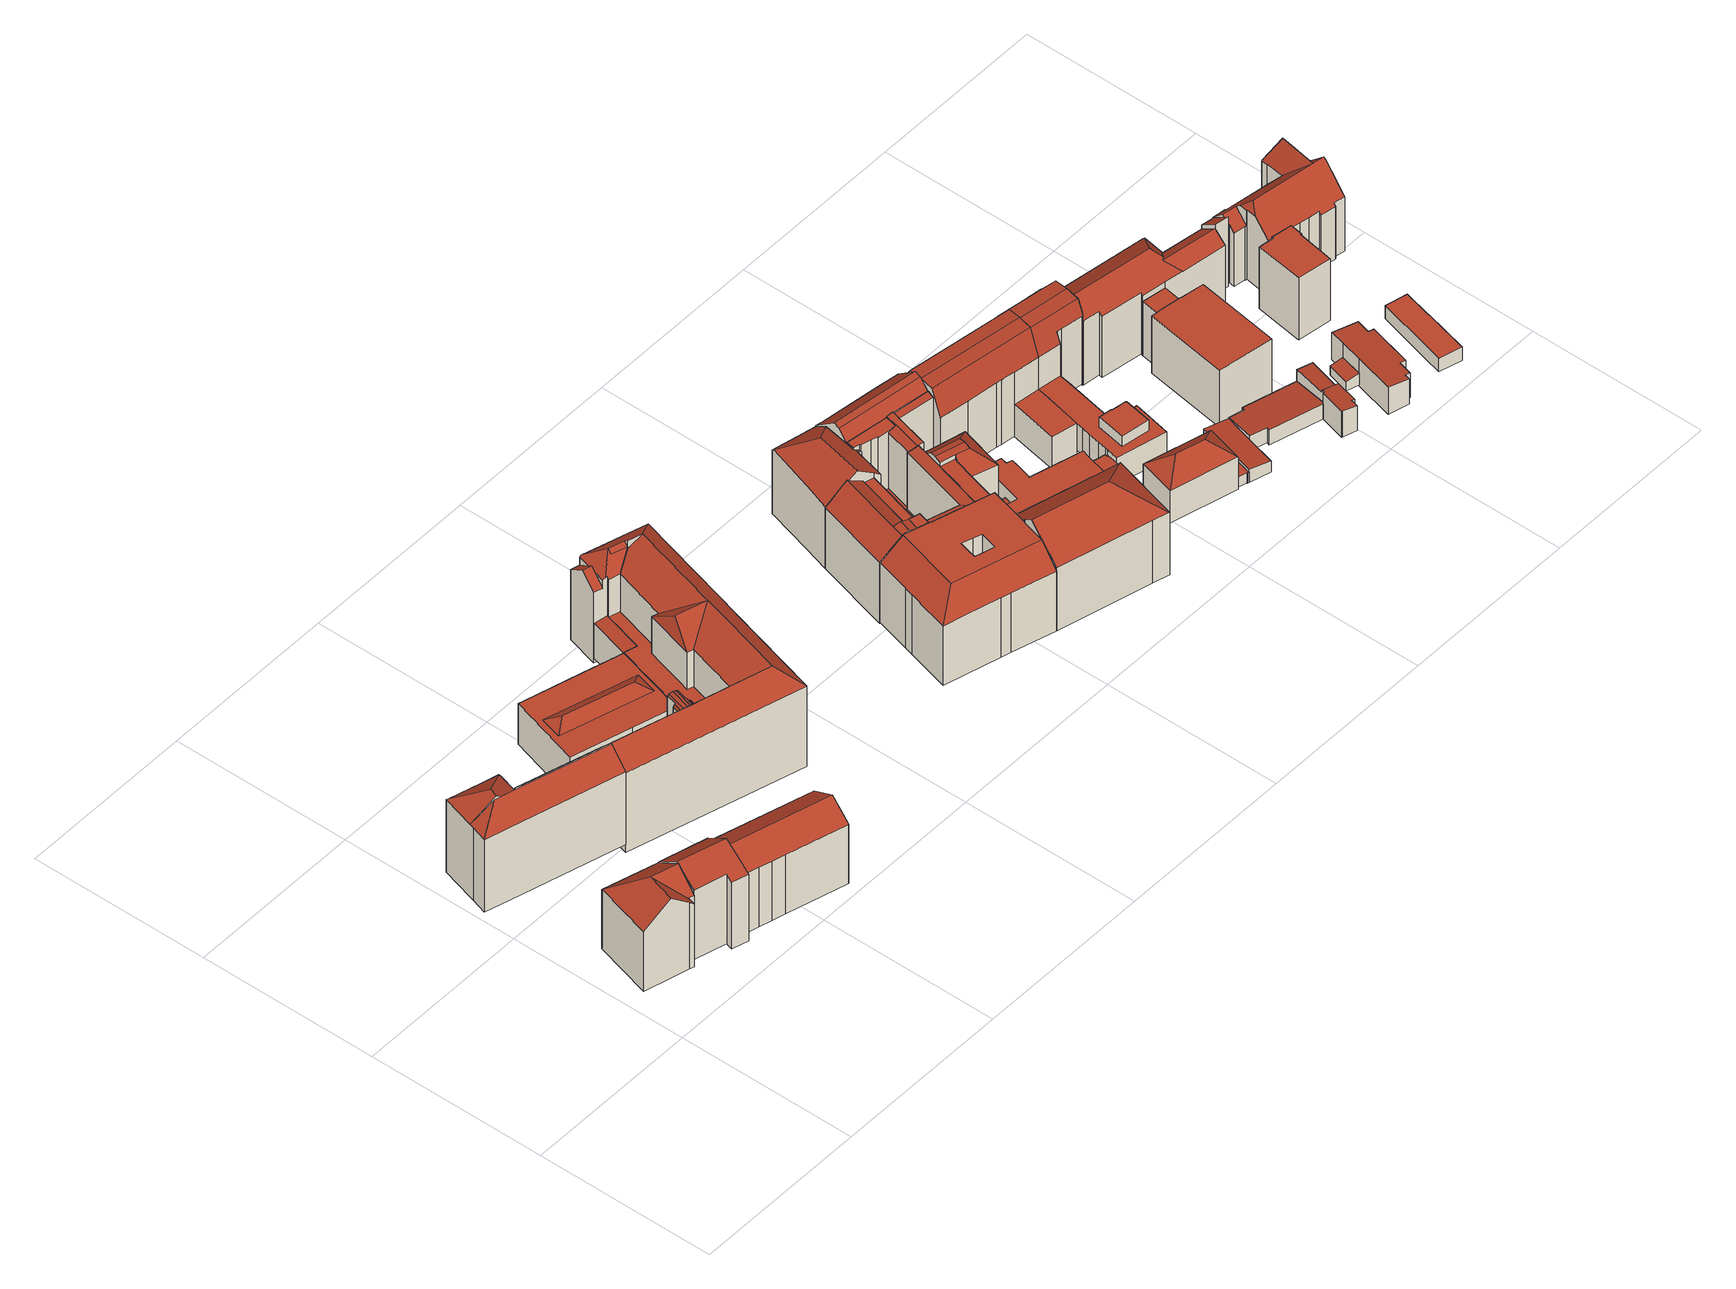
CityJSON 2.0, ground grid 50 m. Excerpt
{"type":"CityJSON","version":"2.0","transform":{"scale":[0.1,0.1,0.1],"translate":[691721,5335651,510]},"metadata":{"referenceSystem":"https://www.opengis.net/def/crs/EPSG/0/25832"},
"CityObjects":{
"building1":{"type":"Building","attributes":{"Gemeindeschluessel":"09162000","HoeheDach":"540.367","HoeheGrund":"515.180","Methode":"1000","NiedrigsteTraufeDesGebaeudes":"533.989","Geometrietyp2DReferenz":"3000","function":"31001_9998","roofType":"3100","measuredHeight":25.19,"storeysAboveGround":6},"geometry":[{"type":"MultiSurface","lod":"2","boundaries":[[[0,1,2,3]],[[4,5,6,7,8,9]],[[10,11,8,7]],[[12,13,4,9,1]],[[3,2,11,10,14,15]],[[16,17,18,0,3,15]],[[18,19,12,1,0]],[[6,5,20,21,22,17,16,15,14,10,7]],[[22,21,20,13,12,19]],[[5,4,13,20]],[[1,9,8,11,2]],[[22,19,18,17]]],"semantics":{"surfaces":[{"type":"RoofSurface"},{"type":"WallSurface"},{"type":"GroundSurface"}],"values":[0,1,1,0,1,1,0,2,1,1,0,1]}}]},
"building2":{"type":"Building","attributes":{"Gemeindeschluessel":"09162000","HoeheDach":"540.217","HoeheGrund":"515.190","Methode":"2000","NiedrigsteTraufeDesGebaeudes":"534.293","Geometrietyp2DReferenz":"3000","function":"31001_9998","roofType":"2100","measuredHeight":25.03,"storeysAboveGround":6},"geometry":[{"type":"MultiSurface","lod":"2","boundaries":[[[23,24,25,26,7,27]],[[28,29,27,7,30,5]],[[31,32,24,23,27,29]],[[33,34,35,36,28,5]],[[31,32,31,29]],[[36,35,37,38,39,40,41,32,31,29,28]],[[42,39,38,43]],[[38,37,35,34,44,43]],[[45,46,47,42,43,44,34,33,5,30,7,26,25]],[[40,39,42,47,46,41]],[[41,46,45,25,24,32]]],"semantics":{"surfaces":[{"type":"WallSurface"},{"type":"RoofSurface"},{"type":"GroundSurface"}],"values":[0,0,1,0,0,1,0,0,2,0,0]}}]},
"building3":{"type":"Building","attributes":{"Gemeindeschluessel":"09162000","HoeheDach":"540.990","HoeheGrund":"512.880","Methode":"2000","NiedrigsteTraufeDesGebaeudes":"523.542","Geometrietyp2DReferenz":"3000","function":"31001_9998","roofType":"2100","measuredHeight":28.11,"storeysAboveGround":4},"geometry":[{"type":"MultiSurface","lod":"2","boundaries":[[[48,49,50,51]],[[52,53,54,55]],[[56,57,58,59,60,61,62]],[[63,64,65,66]],[[67,68,69,70,71,72,48,51,73,74]],[[61,75,55,54,76,62]],[[59,58,77,78]],[[79,80,81,82,83,84,85,86,87,88,89,52,55,75,61,60,59,78]],[[57,56,90,91]],[[74,73,51,50,86,85,84]],[[83,82,68,67,74,84]],[[48,72,71,92,93,49]],[[71,94,90,56,62,76,95,92]],[[69,68,82,81,80,79,96,97,64,63]],[[93,92,95,98,49]],[[88,98,99,89]],[[89,99,53,52]],[[94,70,66,65,90]],[[78,77,96,79]],[[71,70,94]],[[69,63,66,70]],[[50,49,98,88,87,86]],[[91,90,65,64,97]],[[95,76,54,53,99,98]],[[97,96,77,58,57,91]]],"semantics":{"surfaces":[{"type":"RoofSurface"},{"type":"WallSurface"},{"type":"GroundSurface"}],"values":[0,1,1,0,0,1,1,2,1,1,1,1,0,1,0,1,1,1,1,1,1,1,1,0,0]}}]},
"building4":{"type":"Building","attributes":{"Gemeindeschluessel":"09162000","HoeheDach":"537.870","HoeheGrund":"515.120","Methode":"2000","NiedrigsteTraufeDesGebaeudes":"533.204","Geometrietyp2DReferenz":"3000","function":"31001_9998","roofType":"3100","measuredHeight":22.75,"storeysAboveGround":5},"geometry":[{"type":"MultiSurface","lod":"2","boundaries":[[[100,101,102,103]],[[104,105,106,107]],[[108,106,105,109,110,100,103,111]],[[111,103,102,112,113,114]],[[115,116,117,104,107,118,114,113,112,119]],[[112,102,101,119]],[[110,109,117,116,115,119,101,100]],[[118,108,111,114]],[[117,109,105,104]],[[107,106,108,118]]],"semantics":{"surfaces":[{"type":"RoofSurface"},{"type":"WallSurface"},{"type":"GroundSurface"}],"values":[0,1,0,1,2,1,1,1,1,1]}}]},
"building5":{"type":"Building","attributes":{"Gemeindeschluessel":"09162000","HoeheDach":"520.112","HoeheGrund":"512.790","Methode":"1000","NiedrigsteTraufeDesGebaeudes":"520.112","Geometrietyp2DReferenz":"3000","function":"31001_9998","roofType":"1000","measuredHeight":7.32,"storeysAboveGround":2},"geometry":[{"type":"MultiSurface","lod":"2","boundaries":[[[120,121,122,123]],[[124,125,126,127]],[[120,123,128,124,127,129]],[[128,130,125,124]],[[129,131,121,120]],[[131,126,125,130,122,121]],[[127,126,131,129]],[[123,122,130,128]]],"semantics":{"surfaces":[{"type":"WallSurface"},{"type":"GroundSurface"},{"type":"RoofSurface"}],"values":[0,0,1,0,0,2,0,0]}}]},
"building6":{"type":"Building","attributes":{"Gemeindeschluessel":"09162000","HoeheDach":"525.370","HoeheGrund":"510.389","Methode":"2000","NiedrigsteTraufeDesGebaeudes":"523.310","Geometrietyp2DReferenz":"3000","function":"31001_9998","roofType":"1000","measuredHeight":14.98,"storeysAboveGround":2},"geometry":[{"type":"MultiSurface","lod":"2","boundaries":[[[132,133,134]],[[135,136,137,138]],[[139,138,137,140,141,142]],[[143,136,135,144,145,146]],[[147,148,149]],[[147,149,132,134]],[[138,139,142,150,151,152,153,145,144,135]],[[154,146,145,153,152,155]],[[156,141,140,137,136,143,146,154,155,157],[133,148,147,134]],[[132,149,148,133]],[[150,142,141,156,157,151]],[[151,157,155,152]]],"semantics":{"surfaces":[{"type":"RoofSurface"},{"type":"WallSurface"},{"type":"GroundSurface"}],"values":[0,1,1,1,0,0,2,1,0,0,1,1]}}]},
"building7":{"type":"Building","attributes":{"Gemeindeschluessel":"09162000","HoeheDach":"523.333","HoeheGrund":"510.055","Methode":"1000","NiedrigsteTraufeDesGebaeudes":"523.333","Geometrietyp2DReferenz":"3000","function":"31001_9998","roofType":"1000","measuredHeight":13.28,"storeysAboveGround":1},"geometry":[{"type":"MultiSurface","lod":"2","boundaries":[[[158,159,137,160]],[[161,162,163,164]],[[158,160,161,164]],[[163,162,137,159]],[[160,137,162,161]],[[164,163,159,158]]],"semantics":{"surfaces":[{"type":"WallSurface"},{"type":"GroundSurface"},{"type":"RoofSurface"}],"values":[0,0,1,2,0,0]}}]},
"building8":{"type":"Building","attributes":{"Gemeindeschluessel":"09162000","HoeheDach":"540.330","HoeheGrund":"510.389","Methode":"2000","NiedrigsteTraufeDesGebaeudes":"523.540","Geometrietyp2DReferenz":"3000","function":"31001_9998","roofType":"3100","measuredHeight":29.94,"storeysAboveGround":4},"geometry":[{"type":"MultiSurface","lod":"2","boundaries":[[[165,166,167,168]],[[169,170,171,172]],[[173,174,175,176]],[[177,178,175,174,179,180,181]],[[182,183,178,177]],[[184,185,186,180,179,187]],[[188,189,190,191]],[[192,193,184,187,173,176,194,195,196]],[[135,197,198,199]],[[200,201,202,203,204,205,206]],[[207,192,196,208,209,210,211]],[[212,213,214,215,201]],[[191,190,216,138]],[[168,167,217,218]],[[219,220,186,185,221,222,223]],[[224,225,226,203,202,215,214]],[[222,221,227]],[[194,228,229,230,195]],[[231,232,189,188]],[[215,202,201]],[[187,179,174,173]],[[200,206,233]],[[196,230,234,171,170,208]],[[235,236,167,166,237]],[[212,200,233,238,213]],[[239,237,240,241,207]],[[205,204,242,243,235,244,245]],[[200,212,201]],[[246,247,248,249,169,172,182,177,181,220,219,231,188,191,138,135,199,225,224,250,251]],[[252,253,166,165]],[[250,238,233,206,205,245,251]],[[138,216,197,135]],[[254,255,244,235,237,239,207,211]],[[240,237,256,257,258]],[[259,260,261,252,165,168,218,198,197,216,190,189,232,262]],[[244,255,246,251,245]],[[262,263,241,259]],[[169,249,209,208,170]],[[226,217,167,264,265,204,203]],[[246,255,254,247]],[[225,199,198,218,217,226]],[[256,237,166,253,257]],[[235,243,264,236]],[[207,241,263,223,222,227,192]],[[254,211,210,248,247]],[[257,253,258]],[[250,224,214,213,238]],[[259,241,240,260]],[[193,227,221,185,184]],[[182,172,171,234,229,228,183]],[[193,192,227]],[[176,175,178,183,228,194]],[[230,229,234]],[[236,264,167]],[[261,258,253,252]],[[264,243,242]],[[181,180,186,220]],[[231,219,223,263,262,232]],[[209,249,248,210]],[[260,240,258,261]],[[264,242,204,265]],[[230,196,195]]],"semantics":{"surfaces":[{"type":"WallSurface"},{"type":"RoofSurface"},{"type":"GroundSurface"}],"values":[0,0,1,0,0,1,0,0,0,1,1,1,0,0,0,0,0,1,0,0,1,0,1,1,1,1,1,0,2,0,0,0,1,1,1,0,0,0,1,0,0,1,0,1,0,1,0,0,1,0,0,1,0,0,0,0,0,0,0,0,1,0]}}]},
"building9":{"type":"Building","attributes":{"Gemeindeschluessel":"09162000","HoeheDach":"523.578","HoeheGrund":"511.970","Methode":"1000","NiedrigsteTraufeDesGebaeudes":"523.143","Geometrietyp2DReferenz":"3000","function":"31001_9998","roofType":"1000","measuredHeight":11.61,"storeysAboveGround":1},"geometry":[{"type":"MultiSurface","lod":"2","boundaries":[[[266,267,268,269]],[[270,271,272,273]],[[269,268,271,270]],[[266,269,270,273]],[[273,272,267,266]],[[272,271,268,267]]],"semantics":{"surfaces":[{"type":"WallSurface"},{"type":"GroundSurface"},{"type":"RoofSurface"}],"values":[0,0,0,1,0,2]}}]},
"building10":{"type":"Building","attributes":{"Gemeindeschluessel":"09162000","HoeheDach":"539.040","HoeheGrund":"514.826","Methode":"2000","NiedrigsteTraufeDesGebaeudes":"533.603","Geometrietyp2DReferenz":"3000","function":"31001_9998","roofType":"1000","measuredHeight":24.21,"storeysAboveGround":6},"geometry":[{"type":"MultiSurface","lod":"2","boundaries":[[[274,275,276,277,278,279]],[[280,281,282,283]],[[284,285,286,287]],[[288,289,285,284]],[[277,276,290,291,292,293,278]],[[292,294,295,296,297,286,285,289,298,299,293],[300,301,302,303,304,305,306]],[[307,303,302,308]],[[309,305,304,310]],[[291,311,312,313,294,292]],[[314,295,294,313]],[[299,298,315,316,283,282]],[[287,286,297,317]],[[308,302,301,318]],[[319,306,305,309]],[[315,298,289,288]],[[310,304,303,307]],[[278,320,321,322,323,279]],[[287,317,324,314,313,312,311,325,275,274,279,323,322,280,283,316,315,288,284],[307,308,318,326,319,309,310]],[[324,296,295,314]],[[326,300,306,319]],[[293,299,282,281,321,320,278]],[[322,321,281,280]],[[325,290,276,275]],[[311,291,290,325]],[[317,297,296,324]],[[318,301,300,326]]],"semantics":{"surfaces":[{"type":"WallSurface"},{"type":"RoofSurface"},{"type":"GroundSurface"}],"values":[0,0,0,0,1,1,0,0,0,0,0,0,0,0,0,0,0,2,0,0,1,0,0,0,0,0]}}]},
"building11":{"type":"Building","attributes":{"Gemeindeschluessel":"09162000","HoeheDach":"540.360","HoeheGrund":"514.420","Methode":"1000","NiedrigsteTraufeDesGebaeudes":"533.437","Geometrietyp2DReferenz":"3000","function":"31001_9998","roofType":"3200","measuredHeight":25.94,"storeysAboveGround":6},"geometry":[{"type":"MultiSurface","lod":"2","boundaries":[[[327,328,329,330]],[[331,332,333,334,335,336,337,338]],[[339,340,341,342,343,334,333]],[[344,345,346,347,348,349,331,338]],[[350,351,328,327]],[[352,353,347,346]],[[350,354,355,356,342,341,340,351]],[[343,342,356,357,335,334]],[[358,359,360,361]],[[349,348,339,333,332,331]],[[361,360,353,352]],[[347,353,360,359,329,328,351,340,339,348]],[[330,329,359,358]],[[355,354,350,327,330,358,361,352,346,345,344,338,337,336,335,357,356]]],"semantics":{"surfaces":[{"type":"WallSurface"},{"type":"RoofSurface"},{"type":"GroundSurface"}],"values":[0,0,1,0,0,0,0,0,0,1,0,1,0,2]}}]},
"building12":{"type":"Building","attributes":{"Gemeindeschluessel":"09162000","HoeheDach":"539.360","HoeheGrund":"514.425","Methode":"2000","NiedrigsteTraufeDesGebaeudes":"518.110","Geometrietyp2DReferenz":"3000","function":"31001_9998","roofType":"3100","measuredHeight":24.93,"storeysAboveGround":6},"geometry":[{"type":"MultiSurface","lod":"2","boundaries":[[[362,363,364,365,366,367,368,369,370]],[[371,372,373]],[[364,363,374,375,376,377,378]],[[379,380,381,382]],[[368,383,384,369]],[[385,386,387,388,389,390,391,392]],[[393,394,395,396]],[[397,398,399,400]],[[385,392,401,402]],[[403,404,405,406]],[[364,378,407,408,365]],[[409,388,387,381,380,410,411,412,403,406]],[[377,413,390,389,407,378]],[[414,415,375,374]],[[416,398,397,417]],[[418,371,373,419,420]],[[421,422,423,424]],[[352,412,411,425]],[[426,427,428]],[[429,418,420,430]],[[431,432,433,434,428,427,435]],[[391,390,413]],[[382,381,387,386]],[[409,407,389,388]],[[422,421,431,435]],[[436,362,370,437,438]],[[370,369,384,400,437]],[[439,410,380,379]],[[426,418,429]],[[408,440,366,365]],[[402,401,394,393]],[[397,400,384,383,441,440,408,407,409,406,405,417]],[[371,434,433,395,372]],[[405,404,416,417]],[[434,371,418,426,428]],[[352,346,404,403,412]],[[431,421,424,442,414,374,363,362,436,338,346,352,425,439,379,382,386,385,402,393,396,432]],[[425,411,410,439]],[[366,440,441,367]],[[442,443,415,414]],[[368,367,441,383]],[[437,400,399,444,438]],[[346,338,444,399,398,416,404]],[[372,395,394,401,392,391,413,445]],[[424,423,443,442]],[[396,395,433,432]],[[436,438,444,338]],[[422,435,427,426,429,430,376,375,415,443,423]],[[430,420,419,445,413,377,376]],[[373,372,445,419]]],"semantics":{"surfaces":[{"type":"WallSurface"},{"type":"RoofSurface"},{"type":"GroundSurface"}],"values":[0,0,0,0,1,0,0,1,0,0,1,1,1,0,0,1,0,0,0,0,0,0,0,0,0,0,1,0,0,0,0,0,1,1,1,0,2,0,1,0,0,1,0,1,0,0,0,1,0,1]}}]},
"building13":{"type":"Building","attributes":{"Gemeindeschluessel":"09162000","HoeheDach":"542.137","HoeheGrund":"514.830","Methode":"1000","NiedrigsteTraufeDesGebaeudes":"534.638","Geometrietyp2DReferenz":"3000","function":"31001_9998","roofType":"3200","measuredHeight":27.31,"storeysAboveGround":3},"geometry":[{"type":"MultiSurface","lod":"2","boundaries":[[[446,447,448,311,313,314,449,324,317,287,450,451,452]],[[453,454,452,451,450,455]],[[313,456,457,314]],[[287,458,455,450]],[[324,459,460,317]],[[317,460,458,287]],[[447,446,461,462,463,448]],[[464,453,455,458,460,459,465]],[[311,466,456,313]],[[457,465,459,324,449,314]],[[448,463,466,311]],[[462,461,454,453,464]],[[463,462,464,465,457,456,466]],[[452,454,461,446]]],"semantics":{"surfaces":[{"type":"GroundSurface"},{"type":"WallSurface"},{"type":"RoofSurface"}],"values":[0,1,1,1,1,1,1,2,1,1,1,2,2,1]}}]},
"building14":{"type":"Building","attributes":{"Gemeindeschluessel":"09162000","HoeheDach":"539.130","HoeheGrund":"514.187","Methode":"2000","NiedrigsteTraufeDesGebaeudes":"518.100","Geometrietyp2DReferenz":"3000","function":"31001_9998","roofType":"3100","measuredHeight":24.94,"storeysAboveGround":6},"geometry":[{"type":"MultiSurface","lod":"2","boundaries":[[[467,468,469,470,471,472,473,474,475]],[[476,477,478,479,480]],[[481,478,477,482]],[[483,471,470,484]],[[485,486,487,488]],[[489,490,491,492]],[[493,467,475,494,495,479,478,481,387,496]],[[497,498,499,500,501]],[[502,503,504,505]],[[489,506,381,507,508,490]],[[509,510,511,488,487,512,513,514]],[[387,481,482,507,381]],[[515,480,479,495]],[[497,501,513,512,516,517,518]],[[496,387,381,506]],[[514,513,501,500]],[[486,519,516,512,487]],[[473,520,521,474]],[[522,515,523,524]],[[525,472,471,483]],[[474,521,526,494,475]],[[476,522,524,511,510,504,503,527,491,490,508]],[[494,526,528,523,515,495]],[[485,488,511,524,523,528,529,530]],[[531,519,486,485,530,520,473,472,525]],[[492,491,527,532]],[[533,469,468,534]],[[520,530,529,521]],[[498,497,518,535]],[[531,525,483,484,533,534,493,496,506,489,492,532,502,505,509,514,500,499,498,535,536]],[[505,504,510,509]],[[534,468,467,493]],[[532,527,503,502]],[[484,470,469,533]],[[529,528,526,521]],[[476,508,507,482,477]],[[516,519,531,536,517]],[[517,536,535,518]],[[476,480,515,522]]],"semantics":{"surfaces":[{"type":"RoofSurface"},{"type":"WallSurface"},{"type":"GroundSurface"}],"values":[0,0,1,1,0,1,1,1,1,1,1,0,1,0,1,1,0,1,1,1,1,0,0,1,1,1,1,0,1,2,1,1,1,1,1,1,1,1,1]}}]},
"building15":{"type":"Building","attributes":{"Gemeindeschluessel":"09162000","HoeheDach":"521.810","HoeheGrund":"514.315","Methode":"1000","NiedrigsteTraufeDesGebaeudes":"518.310","Geometrietyp2DReferenz":"3000","function":"31001_2000","roofType":"1000","measuredHeight":7.5,"storeysAboveGround":2},"geometry":[{"type":"MultiSurface","lod":"2","boundaries":[[[537,538,539,540]],[[541,542,543,544]],[[545,546,547,548]],[[549,550,551,552]],[[553,552,551,554,555]],[[556,557,558,559]],[[540,539,552,553]],[[560,561,562,563]],[[564,558,557,565,566,549,552,539,538,547,546,567,568]],[[566,569,550,549]],[[570,571,572,573]],[[574,575,576,577,578]],[[579,580,581,582]],[[581,580,583,584,543,542,576,575,554,551,550,569,585,586,587,572,571]],[[588,568,567,589]],[[558,564,586,585,569,566,590,559]],[[591,584,583,592]],[[593,591,592,579,582,570,573,588,589,545,548,537,540,553,555,574,578,560,563,594],[595,556,559,590]],[[593,544,543,584,591]],[[590,566,565,595]],[[573,572,587,568,588]],[[548,547,538,537]],[[592,583,580,579]],[[595,565,557,556]],[[577,576,542,541]],[[582,581,571,570]],[[578,577,561,560]],[[568,587,586,564]],[[544,596,562,561,577,541]],[[555,554,575,574]],[[563,562,596,594]],[[594,596,544,593]],[[589,567,546,545]]],"semantics":{"surfaces":[{"type":"WallSurface"},{"type":"RoofSurface"},{"type":"GroundSurface"}],"values":[0,0,0,0,0,0,0,0,1,0,0,0,0,1,0,0,0,2,0,0,0,0,0,0,0,0,0,0,1,0,0,0,0]}}]},
"building16":{"type":"Building","attributes":{"Gemeindeschluessel":"09162000","HoeheDach":"519.080","HoeheGrund":"514.567","Methode":"2000","NiedrigsteTraufeDesGebaeudes":"519.080","Geometrietyp2DReferenz":"3000","function":"31001_2523","roofType":"1000","measuredHeight":4.51,"storeysAboveGround":1},"geometry":[{"type":"MultiSurface","lod":"2","boundaries":[[[597,598,599,600]],[[601,602,603,604]],[[605,606,607,608]],[[599,598,603,602,608,607,609]],[[610,600,599,609]],[[601,605,608,602]],[[597,600,610,606,605,601,604]],[[597,604,603,598]],[[610,609,607,606]]],"semantics":{"surfaces":[{"type":"WallSurface"},{"type":"RoofSurface"},{"type":"GroundSurface"}],"values":[0,0,0,1,0,0,2,0,0]}}]},
"building17":{"type":"Building","attributes":{"Gemeindeschluessel":"09162000","HoeheDach":"538.531","HoeheGrund":"510.645","Methode":"2000","NiedrigsteTraufeDesGebaeudes":"517.740","Geometrietyp2DReferenz":"3000","function":"31001_1000","roofType":"3100","measuredHeight":27.89,"storeysAboveGround":7},"geometry":[{"type":"MultiSurface","lod":"2","boundaries":[[[611,612,613,614]],[[615,616,617,618]],[[619,620,621,622]],[[623,619,622,624,625,626,627,628,629,630,631]],[[632,633,612,611]],[[634,635,633,632]],[[636,627,626,637,638]],[[639,640,641,642,643]],[[644,630,629,645,618,617]],[[625,624,613]],[[646,631,630,644]],[[645,629,628,647]],[[648,643,642,649,650,651,652,653]],[[654,652,651,655]],[[633,635,656,637,613,612]],[[649,642,641,621,620]],[[644,617,616,657,646]],[[655,651,650,658]],[[659,648,653,660]],[[638,637,656,661]],[[660,653,652,654]],[[647,628,627,636]],[[637,626,625,613]],[[662,663,664,665,615,618,645,647,636,638,661,634,632,611,614,640,639,659,660,654,655,658]],[[661,656,635,634]],[[640,614,613,624,622,621,641]],[[623,664,663,662,658,650,649,620,619]],[[648,659,639,643]],[[665,664,623,631,646,657]],[[665,657,616,615]]],"semantics":{"surfaces":[{"type":"WallSurface"},{"type":"RoofSurface"},{"type":"GroundSurface"}],"values":[0,0,1,1,0,0,0,0,0,0,0,0,1,0,1,1,1,0,0,0,0,0,0,2,0,0,0,0,0,0]}}]},
"building18":{"type":"Building","attributes":{"Gemeindeschluessel":"09162000","HoeheDach":"529.549","HoeheGrund":"514.870","Methode":"1000","NiedrigsteTraufeDesGebaeudes":"525.086","Geometrietyp2DReferenz":"3000","function":"31001_1000","roofType":"3200","measuredHeight":14.68,"storeysAboveGround":3},"geometry":[{"type":"MultiSurface","lod":"2","boundaries":[[[666,667,668,669,670,671]],[[672,673,674,675]],[[676,677,667,666,672,675]],[[678,668,667,677]],[[679,671,670,673]],[[674,673,670,680]],[[679,673,672]],[[681,678,677,676,675,674,680]],[[680,670,669,681]],[[681,669,668,678]],[[666,671,679,672]]],"semantics":{"surfaces":[{"type":"RoofSurface"},{"type":"WallSurface"},{"type":"GroundSurface"}],"values":[0,1,1,1,0,1,0,2,1,1,0]}}]},
"building19":{"type":"Building","attributes":{"Gemeindeschluessel":"09162000","HoeheDach":"517.980","HoeheGrund":"514.840","Methode":"2000","NiedrigsteTraufeDesGebaeudes":"517.980","Geometrietyp2DReferenz":"3000","function":"31001_2000","roofType":"1000","measuredHeight":3.14},"geometry":[{"type":"MultiSurface","lod":"2","boundaries":[[[682,683,684,685]],[[686,687,688,689]],[[690,691,692,693]],[[693,692,694,695]],[[696,697,687,686]],[[698,690,693,695,699,682,685,696,686,689]],[[685,684,697,696]],[[683,700,694,692,691,701,688,687,697,684]],[[690,698,689,688,701,691]],[[694,700,683,682,699,695]]],"semantics":{"surfaces":[{"type":"WallSurface"},{"type":"GroundSurface"},{"type":"RoofSurface"}],"values":[0,0,0,0,0,1,0,2,0,0]}}]},
"building20":{"type":"Building","attributes":{"Gemeindeschluessel":"09162000","HoeheDach":"538.399","HoeheGrund":"512.321","Methode":"2000","NiedrigsteTraufeDesGebaeudes":"520.760","Geometrietyp2DReferenz":"3000","function":"31001_1000","roofType":"1000","measuredHeight":26.08,"storeysAboveGround":7},"geometry":[{"type":"MultiSurface","lod":"2","boundaries":[[[702,703,704,705]],[[706,707,708,709,710,711]],[[712,713,714,715]],[[716,715,714,717,718,719]],[[720,721,722,723,724,725]],[[726,727,728,729]],[[730,731,732,733,734]],[[735,736,732,731,737,738]],[[736,735,739,740,741,742,712,715,716,707,706,743,721,720,744,745,746,702,705,747,748,749,750,751,752,753,754,755,756,757]],[[758,759,738,737,760,761,717,714,713,762]],[[755,763,764,756]],[[765,766,727,726]],[[716,719,708,707]],[[657,750,749,616]],[[729,728,710,709]],[[747,767,768,748]],[[720,725,769,744]],[[736,757,770,733,732]],[[733,770,764,763,771,734]],[[724,723,766,765]],[[745,772,773,746]],[[746,773,703,702]],[[756,764,770,757]],[[767,747,705,704]],[[737,731,730,760]],[[706,711,774,743]],[[750,657,646,751]],[[753,752,751,646,775,761,760,730,734,771,754]],[[748,768,616,749]],[[754,771,763,755]],[[766,723,722,774,711,710,728,727]],[[743,774,722,721]],[[744,769,772,745]],[[739,759,758,740]],[[758,762,742,741,740]],[[767,704,703,773,772,769,725,724,765,726,729,709,708,719,718,775,646,657,616,768]],[[742,762,713,712]],[[718,717,761,775]],[[735,738,759,739]]],"semantics":{"surfaces":[{"type":"WallSurface"},{"type":"RoofSurface"},{"type":"GroundSurface"}],"values":[0,0,0,0,0,0,1,0,2,1,0,0,0,0,0,0,0,0,1,0,0,0,0,0,1,0,0,0,0,0,1,0,0,0,0,1,0,0,0]}}]},
"building21":{"type":"Building","attributes":{"Gemeindeschluessel":"09162000","HoeheDach":"519.135","HoeheGrund":"514.818","Methode":"2000","NiedrigsteTraufeDesGebaeudes":"518.188","Geometrietyp2DReferenz":"3000","function":"31001_2000","roofType":"1000","measuredHeight":4.32},"geometry":[{"type":"MultiSurface","lod":"2","boundaries":[[[776,777,778,690]],[[779,780,781,782]],[[690,689,779,782,783,784,785,786,776]],[[785,787,788,786]],[[777,788,787,789,790,781,780,791,778]],[[690,778,791,689]],[[783,790,789,784]],[[786,788,777,776]],[[689,791,780,779]],[[782,781,790,783]],[[784,789,787,785]]],"semantics":{"surfaces":[{"type":"WallSurface"},{"type":"GroundSurface"},{"type":"RoofSurface"}],"values":[0,0,1,0,2,0,0,0,0,0,0]}}]},
"building22":{"type":"Building","attributes":{"Gemeindeschluessel":"09162000","HoeheDach":"519.543","HoeheGrund":"514.670","Methode":"2000","NiedrigsteTraufeDesGebaeudes":"518.290","Geometrietyp2DReferenz":"3000","function":"31001_2000","roofType":"1000","measuredHeight":4.87},"geometry":[{"type":"MultiSurface","lod":"2","boundaries":[[[792,793,794,795]],[[796,797,798,799]],[[800,801,797,796]],[[799,798,802,803]],[[803,802,804,805]],[[806,807,793,792]],[[792,795,808,800,796,799,803,805,806]],[[795,794,809,808]],[[807,804,802,798,797,801,809,794,793]],[[805,804,807,806]],[[808,809,801,800]]],"semantics":{"surfaces":[{"type":"WallSurface"},{"type":"GroundSurface"},{"type":"RoofSurface"}],"values":[0,0,0,0,0,0,1,0,2,0,0]}}]},
"building23":{"type":"Building","attributes":{"Gemeindeschluessel":"09162000","HoeheDach":"523.035","HoeheGrund":"514.670","Methode":"2000","NiedrigsteTraufeDesGebaeudes":"521.286","Geometrietyp2DReferenz":"3000","function":"31001_1000","roofType":"1000","measuredHeight":8.37,"storeysAboveGround":2},"geometry":[{"type":"MultiSurface","lod":"2","boundaries":[[[799,810,811,812,813,796]],[[814,815,816,817]],[[818,819,820,821]],[[821,820,822,823]],[[824,825,826,827]],[[820,819,826,825,828,829,811,810,830,822]],[[817,816,829,828,831]],[[812,811,829,816]],[[831,828,825,824]],[[823,822,830,803]],[[803,830,810,799]],[[799,796,814,817,831,824,827,818,821,823,803]],[[796,813,815,814]],[[816,815,813,812]],[[827,826,819,818]]],"semantics":{"surfaces":[{"type":"WallSurface"},{"type":"RoofSurface"},{"type":"GroundSurface"}],"values":[0,0,0,0,0,1,0,0,0,0,0,2,0,1,0]}}]},
"building24":{"type":"Building","attributes":{"Gemeindeschluessel":"09162000","HoeheDach":"529.594","HoeheGrund":"511.464","Methode":"2000","NiedrigsteTraufeDesGebaeudes":"528.630","Geometrietyp2DReferenz":"3000","function":"31001_9998","roofType":"1000","measuredHeight":18.13,"storeysAboveGround":5},"geometry":[{"type":"MultiSurface","lod":"2","boundaries":[[[832,833,834,835,836,837]],[[838,839,837,836]],[[840,841,842,843,844,845,835,834]],[[846,833,832,847,848,849,850,851]],[[850,842,841,851]],[[836,835,845,838]],[[834,833,846,840]],[[849,843,842,850]],[[832,837,839,847]],[[848,844,843,849]],[[840,846,851,841]],[[848,847,839,838,845,844]]],"semantics":{"surfaces":[{"type":"WallSurface"},{"type":"RoofSurface"},{"type":"GroundSurface"}],"values":[0,1,1,2,0,0,0,0,0,0,0,0]}}]},
"building25":{"type":"Building","attributes":{"Gemeindeschluessel":"09162000","HoeheDach":"535.450","HoeheGrund":"511.464","Methode":"2000","NiedrigsteTraufeDesGebaeudes":"528.887","Geometrietyp2DReferenz":"3000","function":"31001_9998","roofType":"3200","measuredHeight":23.99,"storeysAboveGround":5},"geometry":[{"type":"MultiSurface","lod":"2","boundaries":[[[852,853,854,855]],[[856,857,858,859,860]],[[861,862,863,864,865,866,867,868,869,870,871,872]],[[873,874,875,876]],[[856,860,877,878]],[[852,879,872,871,853]],[[880,862,861,881]],[[882,870,869,883]],[[856,878,847,832,884,885,880,881,879,852,855,886,887,888,876,875,857]],[[884,864,863,885]],[[878,877,889,867,866,847]],[[859,858,874,873,890,891]],[[888,887,892,882,883,890,873,876]],[[891,868,867,889]],[[847,866,865,832]],[[832,865,864,884]],[[875,874,858,857]],[[885,863,862,880]],[[886,893,892,887]],[[859,891,889,877,860]],[[855,854,893,886]],[[870,882,892,893,854,853,871]],[[881,861,872,879]],[[891,890,883,869,868]]],"semantics":{"surfaces":[{"type":"WallSurface"},{"type":"RoofSurface"},{"type":"GroundSurface"}],"values":[0,0,1,0,0,0,0,1,2,0,0,1,0,0,0,0,0,0,0,1,0,1,0,0]}}]},
"building26":{"type":"Building","attributes":{"Gemeindeschluessel":"09162000","HoeheDach":"518.494","HoeheGrund":"514.756","Methode":"2000","NiedrigsteTraufeDesGebaeudes":"517.667","Geometrietyp2DReferenz":"3000","function":"31001_2000","roofType":"2100","measuredHeight":3.74},"geometry":[{"type":"MultiSurface","lod":"2","boundaries":[[[894,895,896,897]],[[898,899,900,901]],[[895,900,899,896]],[[894,901,900,895]],[[896,899,898,897]],[[897,898,901,894]]],"semantics":{"surfaces":[{"type":"GroundSurface"},{"type":"RoofSurface"},{"type":"WallSurface"}],"values":[0,1,2,2,2,2]}}]},
"building27":{"type":"Building","attributes":{"Gemeindeschluessel":"09162000","HoeheDach":"523.062","HoeheGrund":"514.522","Methode":"2000","NiedrigsteTraufeDesGebaeudes":"522.273","Geometrietyp2DReferenz":"3000","function":"31001_1000","roofType":"1000","measuredHeight":8.54},"geometry":[{"type":"MultiSurface","lod":"2","boundaries":[[[902,903,904,905]],[[906,907,908,909]],[[909,908,910,911]],[[912,913,914,915]],[[912,915,916,917,906,909,911,918,919,902,905,920,921]],[[918,922,923,919]],[[916,924,925,917]],[[920,926,927,921]],[[921,927,913,912]],[[917,925,907,906]],[[919,923,903,902]],[[915,914,924,916]],[[927,926,904,903,923,922,910,908,907,925,924,914,913]],[[911,910,922,918]],[[905,904,926,920]]],"semantics":{"surfaces":[{"type":"WallSurface"},{"type":"GroundSurface"},{"type":"RoofSurface"}],"values":[0,0,0,0,1,0,0,0,0,0,0,0,2,0,0]}}]},
"building28":{"type":"Building","attributes":{"Gemeindeschluessel":"09162000","HoeheDach":"517.400","HoeheGrund":"513.545","Methode":"2000","NiedrigsteTraufeDesGebaeudes":"517.400","Geometrietyp2DReferenz":"3000","function":"31001_2000","roofType":"1000","measuredHeight":3.85,"storeysAboveGround":1},"geometry":[{"type":"MultiSurface","lod":"2","boundaries":[[[928,929,930,931]],[[932,928,931,933]],[[932,934,929,928]],[[931,930,935,933]],[[933,935,934,932]],[[935,930,929,934]]],"semantics":{"surfaces":[{"type":"WallSurface"},{"type":"GroundSurface"},{"type":"RoofSurface"}],"values":[0,1,0,0,0,2]}}]},
"building29":{"type":"Building","attributes":{"Gemeindeschluessel":"09162000","HoeheDach":"534.533","HoeheGrund":"512.396","Methode":"2000","NiedrigsteTraufeDesGebaeudes":"530.779","Geometrietyp2DReferenz":"3000","function":"31001_9998","roofType":"2100","measuredHeight":22.14},"geometry":[{"type":"MultiSurface","lod":"2","boundaries":[[[936,937,938,939]],[[938,940,941,939]],[[939,941,942,936]],[[937,943,940,938]],[[941,940,943,942]],[[936,942,943,937]]],"semantics":{"surfaces":[{"type":"GroundSurface"},{"type":"WallSurface"},{"type":"RoofSurface"}],"values":[0,1,1,1,2,1]}}]},
"building30":{"type":"Building","attributes":{"Gemeindeschluessel":"09162000","HoeheDach":"518.910","HoeheGrund":"514.690","Methode":"2000","NiedrigsteTraufeDesGebaeudes":"518.910","Geometrietyp2DReferenz":"3000","function":"31001_2000","roofType":"1000","measuredHeight":4.22},"geometry":[{"type":"MultiSurface","lod":"2","boundaries":[[[944,945,946,947,948,949]],[[950,951,952,953,954,955,949,948,947,956,957]],[[953,958,959,954]],[[952,960,958,953]],[[961,962,957,956,947,946]],[[951,963,960,952]],[[964,959,958,960,963,965,962,961,946,945,944]],[[955,954,959,964,944,949]],[[951,950,957,962,965,963]]],"semantics":{"surfaces":[{"type":"WallSurface"},{"type":"GroundSurface"},{"type":"RoofSurface"}],"values":[0,1,0,0,0,0,2,0,0]}}]},
"building31":{"type":"Building","attributes":{"Gemeindeschluessel":"09162000","HoeheDach":"520.600","HoeheGrund":"513.457","Methode":"2000","NiedrigsteTraufeDesGebaeudes":"519.222","Geometrietyp2DReferenz":"3000","function":"31001_2000","roofType":"3500","measuredHeight":7.14},"geometry":[{"type":"MultiSurface","lod":"2","boundaries":[[[966,967,968,969]],[[970,969,971,972]],[[972,971,973,974]],[[966,969,970,975]],[[976,975,970,972,974]],[[969,968,971]],[[966,975,976,977,967]],[[976,974,973,977]],[[977,973,968,967]],[[971,968,973]]],"semantics":{"surfaces":[{"type":"WallSurface"},{"type":"RoofSurface"},{"type":"GroundSurface"}],"values":[0,1,1,0,0,1,2,0,0,1]}}]},
"building32":{"type":"Building","attributes":{"name":"Klinik Josephinum","Gemeindeschluessel":"09162000","HoeheDach":"537.810","HoeheGrund":"513.403","Methode":"2000","NiedrigsteTraufeDesGebaeudes":"526.189","Geometrietyp2DReferenz":"3000","function":"31001_9998","roofType":"3100","measuredHeight":24.41,"storeysAboveGround":4},"geometry":[{"type":"MultiSurface","lod":"2","boundaries":[[[978,979,980,981]],[[982,983,984,985,986,987]],[[988,989,990,991,992,993,994,995,996,997,998,999,1000,1001,1002,1003,1004,1005,1006,1007,1008,1009,1010,978,981,1011,1012,1013,1014,1015,1016,1017,1018,1019,1020,1021,1022,1023]],[[1005,1024,1025,1006]],[[1009,1008,1026,1027,1028,1029]],[[1015,1030,1031,1016]],[[987,986,1032,1033]],[[1016,1031,1034,1017]],[[990,989,984,983,1035]],[[985,988,1023,1032,986]],[[1036,1037,1038,1039]],[[1008,1007,1040,1041,1042,1043,1026]],[[1011,1044,1045,1012]],[[1046,1021,1020,1047,1048]],[[1049,1050,1036,1039,1051]],[[1020,1019,1052,1047]],[[1039,1038,1053,1054,1051]],[[1010,1055,979,978]],[[1013,1056,1057,1014]],[[1018,1058,1052,1019]],[[998,1059,1060,999]],[[996,1061,1062,997]],[[1009,1029,1055,1010]],[[982,987,1033,1063,1046,1048]],[[993,992,1064,1065]],[[991,990,1035,1066,1067]],[[1014,1057,1030,1015]],[[1001,1000,1068,1037,1036,1050]],[[1023,1022,1063,1033,1032]],[[1066,1035,983,982]],[[1068,1060,1059,1062,1061,1069,1070,1065,1064,1067,1066,982,1071,1043,1042,1038,1037]],[[1072,1028,1027,1073]],[[993,1065,1070,994]],[[991,1067,1064,992]],[[1071,1073,1027,1026,1043]],[[1003,1002,1049,1051,1054,1074]],[[1001,1050,1049,1002]],[[1058,1018,1017,1034]],[[988,985,984,989]],[[1072,1075,1045,1044,980,979,1055,1029,1028]],[[1003,1074,1076,1004]],[[1013,1012,1045,1075,1056]],[[1006,1025,1040,1007]],[[981,980,1044,1011]],[[1042,1041,1053,1038]],[[997,1062,1059,998]],[[1000,999,1060,1068]],[[1004,1076,1024,1005]],[[994,1070,1069,995]],[[1052,1058,1034,1031,1030,1057,1056,1075,1072,1073,1071,982,1048,1047]],[[1076,1074,1054,1053,1041,1040,1025,1024]],[[1021,1046,1063,1022]],[[996,995,1069,1061]]],"semantics":{"surfaces":[{"type":"WallSurface"},{"type":"RoofSurface"},{"type":"GroundSurface"}],"values":[0,1,2,0,0,0,1,0,0,0,0,0,0,0,1,0,0,0,0,0,0,0,0,1,0,0,0,0,0,1,1,0,0,0,1,0,0,0,0,1,0,0,0,0,0,0,0,0,0,1,1,0,0]}}]}
},
"vertices":[
[94,111,304],[117,191,304],[65,292,240],[20,131,240],[173,110,255],[173,110,52],[191,171,52],[214,250,52],[214,250,241],[191,171,304],[65,293,52],[65,293,240],[158,112,254],[159,114,255],[65,292,52],[20,131,52],[94,111,52],[142,98,52],[142,98,263],[154,94,253],[159,114,52],[158,112,52],[154,94,52],
[298,227,243],[345,214,243],[345,214,52],[298,227,52],[214,250,243],[173,110,271],[194,179,302],[194,179,52],[278,156,302],[325,143,302],[258,87,52],[259,86,52],[259,86,272],[258,87,272],[259,84,270],[254,66,263],[299,54,263],[304,71,270],[306,78,274],[299,54,52],[254,66,52],[259,84,52],[325,143,52],[306,78,52],[304,71,52],
[85,627,301],[20,645,259],[16,632,259],[3,589,259],[140,712,29],[140,712,259],[185,700,259],[185,700,29],[185,694,259],[185,694,135],[413,630,135],[413,630,29],[185,694,29],[184,695,29],[184,695,260],[393,540,304],[402,573,266],[169,639,266],[160,606,304],[68,570,258],[377,484,259],[393,540,301],[160,606,301],[102,622,301],[89,625,301],[3,588,259],[3,588,258],[184,698,29],[184,698,260],[418,629,135],[418,629,29],[404,578,29],[402,573,29],[393,540,29],[377,484,29],[68,570,29],[3,588,29],[3,589,29],[16,632,29],[20,645,29],[46,739,29],[51,737,29],[169,639,259],[169,639,135],[89,625,310],[85,627,306],[160,606,259],[96,649,310],[404,578,135],[402,573,135],[46,739,259],[51,737,259],
[606,65,279],[626,135,233],[345,214,232],[324,142,279],[420,47,51],[420,47,239],[385,56,239],[385,56,51],[349,67,239],[588,1,239],[597,32,259],[306,78,239],[345,214,51],[324,142,51],[306,78,51],[606,65,51],[597,32,51],[588,1,51],[349,67,51],[626,135,51],
[404,578,28],[404,578,101],[418,629,101],[418,629,28],[431,694,28],[431,694,101],[597,648,101],[597,648,28],[413,630,28],[565,533,28],[413,630,101],[565,533,101],
[506,781,154],[484,820,133],[467,759,133],[769,820,4],[769,820,133],[712,615,133],[712,615,4],[700,619,4],[700,619,133],[597,648,133],[597,648,4],[756,824,133],[756,824,4],[658,851,4],[658,851,133],[719,688,133],[736,749,133],[697,727,154],[447,690,4],[431,694,4],[489,898,4],[504,894,4],[504,894,133],[489,898,133],[447,690,133],[431,694,133],
[693,545,1],[693,545,133],[712,615,1],[748,605,1],[748,605,133],[728,536,133],[728,536,1],
[824,764,135],[824,764,253],[866,912,253],[866,912,135],[404,578,4],[404,578,257],[565,533,257],[565,533,4],[602,484,291],[621,550,291],[611,552,290],[593,486,290],[606,554,4],[606,554,286],[630,547,290],[634,546,287],[634,546,4],[598,524,4],[598,524,286],[618,479,285],[629,515,285],[626,516,287],[611,481,290],[728,536,4],[728,536,135],[748,605,135],[748,605,4],[621,478,303],[621,478,278],[586,488,285],[583,489,278],[583,489,303],[769,820,135],[804,810,135],[804,810,4],[841,984,253],[834,961,253],[825,929,253],[831,927,258],[879,958,295],[854,1017,256],[850,1018,253],[820,423,303],[393,542,303],[377,484,257],[856,350,257],[856,351,258],[838,973,262],[813,979,262],[801,936,228],[825,929,228],[712,615,135],[835,920,253],[835,920,135],[681,501,4],[626,516,4],[631,515,278],[631,515,257],[681,501,256],[801,936,4],[837,926,4],[837,926,258],[626,498,278],[596,524,285],[593,525,278],[589,508,278],[693,545,4],[693,545,135],[850,1018,227],[593,525,257],[960,924,303],[920,935,280],[889,672,303],[826,1025,227],[870,603,303],[786,627,253],[746,486,253],[923,946,295],[920,935,303],[1028,965,258],[1029,966,257],[953,693,4],[932,623,4],[856,350,4],[377,484,4],[826,1025,4],[1029,966,4],[807,769,135],[807,769,253],[932,623,258],[953,693,257],[805,696,303],[803,696,303],[769,632,253],[746,486,135],[786,627,135],[769,632,135],[681,504,135],[681,504,253],[920,935,285],[876,948,286],
[769,820,20],[769,820,131],[801,936,131],[801,936,20],[836,926,20],[836,926,136],[804,810,136],[804,810,20],
[1282,237,48],[1375,212,48],[1375,212,237],[1282,237,236],[1221,253,236],[1221,253,48],[1261,399,48],[1261,399,236],[1287,496,236],[1287,496,48],[1587,408,48],[1587,408,290],[1575,360,290],[1575,360,48],[1419,457,48],[1419,457,290],[1402,205,237],[1523,170,236],[1538,227,290],[1297,293,290],[1539,228,290],[1540,235,290],[1556,292,290],[1557,295,290],[1350,478,290],[1348,478,290],[1399,308,290],[1403,328,290],[1411,359,290],[1441,350,290],[1465,342,290],[1452,294,290],[1427,300,290],[1441,350,48],[1411,359,48],[1452,294,48],[1465,342,48],[1523,170,48],[1538,227,48],[1539,228,48],[1540,235,48],[1350,478,48],[1348,478,48],[1557,295,48],[1403,328,48],[1427,300,48],[1237,310,236],[1254,372,236],[1254,372,48],[1237,310,48],[1556,292,48],[1402,205,48],[1399,308,48],
[1532,762,44],[1532,762,243],[1531,760,243],[1531,760,44],[1344,706,239],[1365,779,243],[1401,907,250],[1402,912,246],[1402,912,44],[1401,907,44],[1365,779,44],[1344,706,44],[1458,815,304],[1529,859,259],[1533,881,243],[1534,893,234],[1439,907,243],[1350,704,44],[1430,682,44],[1473,671,44],[1473,671,272],[1430,682,304],[1350,704,243],[1515,765,44],[1515,765,256],[1492,665,44],[1492,665,257],[1529,859,44],[1533,881,44],[1534,893,44],[1439,907,44],[1530,754,44],[1530,754,243],[1517,756,253],[1517,756,44],
[1350,478,44],[1419,457,44],[1419,457,264],[1415,459,264],[1415,459,291],[1385,467,291],[1385,467,290],[1365,473,294],[1350,478,291],[1670,552,279],[1680,588,279],[1675,570,283],[1587,408,44],[1587,408,266],[1549,419,266],[1549,419,264],[1548,419,264],[1509,499,44],[1509,499,81],[1556,669,81],[1556,669,44],[1395,501,290],[1375,507,294],[1634,651,44],[1575,664,44],[1575,664,81],[1582,663,81],[1582,663,260],[1613,655,264],[1613,655,233],[1634,651,233],[1658,644,44],[1658,644,233],[1741,624,232],[1741,624,44],[1395,501,265],[1443,679,265],[1403,690,290],[1355,513,290],[1648,647,233],[1648,647,44],[1473,671,81],[1473,671,258],[1424,493,258],[1424,493,81],[1528,462,260],[1424,493,260],[1528,462,81],[1484,506,81],[1452,516,81],[1492,665,81],[1605,624,264],[1591,420,44],[1591,420,266],[1443,679,258],[1395,501,258],[1631,562,279],[1596,591,283],[1591,573,279],[1613,499,44],[1613,499,266],[1599,449,266],[1599,449,44],[1452,516,44],[1628,551,266],[1620,522,266],[1620,522,235],[1631,562,266],[1591,573,266],[1619,522,44],[1706,497,44],[1706,497,232],[1706,497,233],[1619,522,266],[1287,496,44],[1345,479,290],[1287,496,237],[1484,506,44],[1424,493,291],[1395,501,291],[1598,443,44],[1598,443,266],[1344,706,237],[1601,608,279],
[1828,91,48],[1827,91,48],[1783,103,48],[1549,265,48],[1835,291,48],[1878,280,48],[1879,280,48],[1878,280,247],[1879,280,247],[1835,291,247],[1539,228,292],[1540,235,298],[1575,360,246],[1556,292,300],[1557,295,297],[1828,91,246],[1827,91,247],[1783,103,247],[1758,211,321],[1549,265,321],[1523,170,247],
[1634,651,82],[1648,647,82],[1658,644,82],[1741,624,82],[1742,623,82],[1756,710,82],[1760,735,82],[1653,750,82],[1628,652,82],[1615,738,261],[1606,739,258],[1586,662,258],[1609,656,266],[1630,736,266],[1586,662,81],[1606,739,81],[1742,623,42],[1741,624,42],[1764,754,259],[1768,780,287],[1522,814,287],[1518,788,259],[1577,746,42],[1577,746,261],[1560,751,261],[1560,751,42],[1634,651,42],[1628,652,265],[1609,656,265],[1575,664,42],[1716,867,238],[1716,867,42],[1581,886,42],[1552,890,42],[1552,890,237],[1531,760,42],[1531,760,261],[1532,762,261],[1532,762,42],[1556,669,42],[1576,743,81],[1576,743,261],[1515,765,42],[1515,765,261],[1518,788,261],[1525,832,291],[1534,893,237],[1534,893,42],[1630,736,265],[1771,798,291],[1782,858,238],[1770,859,238],[1769,784,288],[1760,735,257],[1653,750,257],[1630,736,261],[1639,771,265],[1639,771,261],[1756,710,42],[1653,750,265],[1533,758,261],[1658,769,265],[1658,769,262],[1764,754,262],[1769,784,42],[1533,758,42],[1658,644,42],[1648,647,42],[1770,859,42],[1782,858,42],
[1742,623,43],[1742,623,83],[1823,603,83],[1823,603,43],[1811,493,83],[1811,493,118],[1955,455,118],[1955,455,83],[1706,497,43],[1706,497,83],[1741,624,83],[1741,624,43],[1773,593,83],[1773,593,118],[1817,581,118],[1817,581,83],[1817,581,43],[1812,562,118],[1812,562,43],[1716,524,43],[1716,524,83],[1752,515,83],[1752,515,43],[1838,537,43],[1838,537,83],[1829,504,83],[1829,504,43],[1740,468,83],[1728,567,83],[1764,557,83],[1619,522,83],[1613,499,83],[1764,557,118],[1598,443,43],[1598,443,118],[1599,449,118],[1599,449,43],[1828,558,43],[1828,558,118],[1824,541,118],[1824,541,83],[1824,541,43],[1929,356,43],[1929,356,118],[1651,430,118],[1651,430,43],[1933,372,118],[1950,438,118],[1752,515,118],[1740,468,118],[1613,499,118],[1613,499,43],[1619,522,43],[1764,557,43],[1950,438,43],[1933,372,43],[1955,455,43],[1959,469,43],[1728,567,43],[1959,469,83],
[1995,388,46],[1995,388,91],[1988,357,91],[1988,357,46],[1998,420,46],[1998,420,91],[2001,420,91],[2001,420,46],[1999,426,46],[1950,438,46],[1950,438,91],[1999,426,91],[1933,372,91],[1933,372,46],
[1742,623,6],[1742,623,77],[1756,710,77],[1756,710,6],[2022,530,6],[2022,530,108],[1953,544,108],[1953,544,6],[2056,696,282],[2063,733,285],[1768,777,285],[1761,739,282],[2050,667,211],[1756,710,209],[1756,710,210],[1840,698,209],[1924,686,211],[1940,683,210],[1978,678,210],[1978,677,210],[2050,667,210],[1823,603,6],[1823,603,77],[1825,603,6],[1825,603,77],[1924,686,6],[1840,698,77],[1840,698,6],[1782,858,6],[1769,784,6],[1769,784,285],[1774,815,282],[1782,858,210],[1978,677,108],[1978,678,6],[2050,667,108],[1940,683,6],[1860,846,210],[2070,771,282],[2079,814,210],[2000,825,210],[1931,835,210],[1925,836,210],[1931,835,6],[2000,825,6],[1826,608,77],[2046,644,108],[2079,814,6],[1860,846,6],[1925,836,6],[1826,608,6],[2064,741,6],[2056,695,6],[2050,667,6],[2046,644,6],
[2139,151,151],[2139,150,151],[2141,156,151],[2166,251,151],[2166,253,152],[2101,215,195],[1957,198,151],[1984,301,151],[1984,301,49],[1957,198,49],[2139,151,49],[2139,150,49],[2141,156,49],[2022,236,195],[2166,253,49],[2166,251,49],
[2169,149,48],[2169,149,80],[2141,156,80],[2141,156,48],[2195,244,48],[2195,244,80],[2199,243,80],[2199,243,48],[2173,146,48],[2173,146,80],[2171,147,80],[2171,147,48],[2168,147,80],[2168,147,48],[2166,251,48],[2166,251,80],[2173,147,48],[2169,148,48],[2169,148,80],[2173,147,80],
[2002,428,23],[2002,428,108],[2007,452,108],[2007,452,23],[2082,476,23],[2112,631,23],[2112,631,108],[2082,478,108],[2082,478,140],[2082,476,140],[2119,670,23],[2119,670,238],[2118,670,238],[2118,670,23],[2116,657,23],[2116,658,209],[2116,658,108],[2116,657,108],[2154,463,23],[2122,469,23],[2122,469,140],[2124,468,140],[2124,468,108],[2154,463,108],[2030,402,108],[2030,402,140],[2045,483,140],[2045,483,108],[2063,734,284],[2205,713,284],[2206,720,283],[2211,751,280],[2070,772,280],[2197,660,23],[2206,720,23],[2199,675,280],[2197,660,243],[2196,658,23],[2194,658,23],[2161,663,23],[2133,668,23],[2103,472,23],[2132,355,23],[1995,388,23],[2001,420,23],[2013,485,23],[2018,509,23],[2022,530,23],[2046,644,23],[2050,667,23],[2056,695,23],[2064,741,23],[2079,814,23],[2157,802,23],[2209,795,23],[2218,793,23],[2194,658,238],[2196,658,238],[2056,696,280],[2050,668,209],[2133,668,239],[2157,802,226],[2209,795,226],[2110,390,108],[2110,390,140],[2013,485,108],[2018,509,108],[2132,355,108],[2218,793,226],[2079,814,226],[1995,388,108],[2001,420,108],[2103,472,140],[2050,668,108],
[2232,130,48],[2232,130,82],[2173,146,90],[2194,244,48],[2194,244,91],[2199,260,91],[2199,260,48],[2196,260,48],[2207,309,48],[2277,293,48],[2254,212,48],[2277,293,82],[2254,212,82],[2207,309,91],[2196,260,91],[2199,243,90],
[2254,212,47],[2254,212,94],[2277,293,84],[2277,293,47],[2468,252,47],[2468,252,83],[2444,150,95],[2444,150,47],[2322,292,47],[2322,292,83],[2440,151,95],[2440,151,47],[2297,190,95],[2297,190,47],[2300,199,47],[2300,199,94],[2320,283,47],[2320,283,84],
[2444,150,130],[2446,159,130],[2446,159,120],[2468,252,120],[2514,243,47],[2514,243,113],[2489,150,113],[2489,150,47],[2462,68,47],[2462,68,124],[2424,79,130],[2424,79,47],[2422,80,130],[2422,80,47],[2476,87,47],[2476,87,122],[2468,89,124],[2468,89,47],[2492,149,122],[2489,150,123],[2440,151,130],[2492,149,47],
[2360,618,15],[2351,563,15],[2351,563,196],[2352,564,196],[2352,564,186],[2360,618,186],[2418,554,186],[2427,608,186],[2329,566,196],[2294,334,196],[2448,310,196],[2483,543,196],[2418,553,196],[2418,554,196],[2329,566,15],[2427,608,15],[2418,553,15],[2483,543,15],[2448,310,15],[2294,334,15],
[2218,793,15],[2218,793,189],[2222,792,189],[2222,792,15],[2612,614,15],[2619,661,15],[2619,661,196],[2613,616,230],[2612,614,229],[2201,659,217],[2248,653,217],[2246,642,209],[2361,624,209],[2360,618,204],[2427,608,204],[2479,600,204],[2457,640,231],[2462,644,235],[2449,672,255],[2204,709,255],[2197,660,217],[2506,679,196],[2536,674,196],[2536,674,15],[2506,679,15],[2607,581,203],[2607,581,15],[2197,660,15],[2248,653,15],[2201,659,15],[2516,744,192],[2507,686,191],[2361,624,15],[2246,642,15],[2264,786,15],[2516,748,15],[2511,710,15],[2479,600,203],[2507,686,190],[2457,640,230],[2516,748,189],[2264,786,189],
[2543,168,48],[2559,230,48],[2592,221,48],[2577,159,48],[2577,159,85],[2592,221,85],[2559,230,77],[2543,168,77],
[2622,46,45],[2622,46,124],[2608,49,125],[2608,49,45],[2674,243,45],[2674,243,124],[2663,205,124],[2663,205,45],[2679,201,123],[2679,201,45],[2548,49,45],[2548,49,131],[2577,159,130],[2577,159,45],[2592,221,45],[2602,262,45],[2647,79,45],[2632,83,45],[2605,34,45],[2549,49,45],[2647,79,123],[2632,83,124],[2592,221,131],[2602,262,131],[2605,34,125],[2549,49,130],
[2511,710,35],[2511,710,74],[2541,706,74],[2541,706,35],[2506,679,35],[2536,674,35],[2506,679,74],[2536,674,74],
[2612,614,24],[2619,661,24],[2657,656,24],[2649,608,24],[2657,656,208],[2649,608,245],[2612,614,245],[2619,661,208],
[2727,49,89],[2740,98,89],[2781,253,89],[2781,253,47],[2740,98,47],[2727,49,47],[2841,238,47],[2841,237,47],[2821,158,47],[2822,158,47],[2790,32,47],[2728,48,47],[2800,248,47],[2841,239,47],[2822,158,89],[2790,32,89],[2821,158,89],[2800,248,89],[2841,239,89],[2841,237,89],[2728,48,89],[2841,238,89],
[2699,658,35],[2706,701,35],[2706,701,92],[2699,658,92],[2661,664,92],[2683,682,106],[2660,664,93],[2667,706,92],[2660,664,92],[2661,664,35],[2660,664,35],[2667,706,35],
[2650,591,34],[2650,591,203],[2653,608,220],[2653,608,34],[2880,550,278],[2925,615,208],[2925,616,208],[2925,620,208],[2936,683,209],[2899,656,278],[2925,620,34],[2925,616,34],[2914,553,34],[2912,541,34],[2904,498,34],[2900,473,34],[2868,479,34],[2867,473,34],[2825,480,34],[2826,486,34],[2794,491,34],[2768,495,34],[2746,499,34],[2743,482,34],[2737,452,34],[2723,455,34],[2706,353,34],[2612,368,34],[2632,501,34],[2674,495,34],[2688,585,34],[2682,585,34],[2682,586,34],[2651,608,34],[2649,608,34],[2657,656,34],[2660,655,34],[2661,664,34],[2699,658,34],[2698,654,34],[2792,636,34],[2816,632,34],[2860,623,34],[2868,676,34],[2870,694,34],[2936,684,34],[2612,368,230],[2632,501,230],[2688,585,252],[2687,585,250],[2687,585,202],[2682,585,201],[2661,664,200],[2699,658,200],[2936,684,206],[2872,694,206],[2698,654,204],[2914,553,270],[2744,489,162],[2744,489,198],[2732,491,198],[2732,491,162],[2674,495,230],[2675,500,230],[2675,500,198],[2683,555,253],[2651,608,219],[2649,608,219],[2868,676,205],[2860,623,210],[2860,626,208],[2737,452,162],[2743,482,162],[2726,454,162],[2816,632,208],[2732,491,230],[2726,454,230],[2682,586,203],[2657,656,209],[2660,655,209],[2792,636,208],[2794,491,207],[2768,495,208],[2825,480,201],[2826,486,207],[2870,694,204],[2904,498,231],[2900,473,206],[2912,545,278],[2912,541,274],[2746,499,208],[2867,473,201],[2868,479,207],[2701,578,278],[2693,621,238],[2691,608,250],[2723,455,230],[2652,627,238],[2706,353,230]
]}
